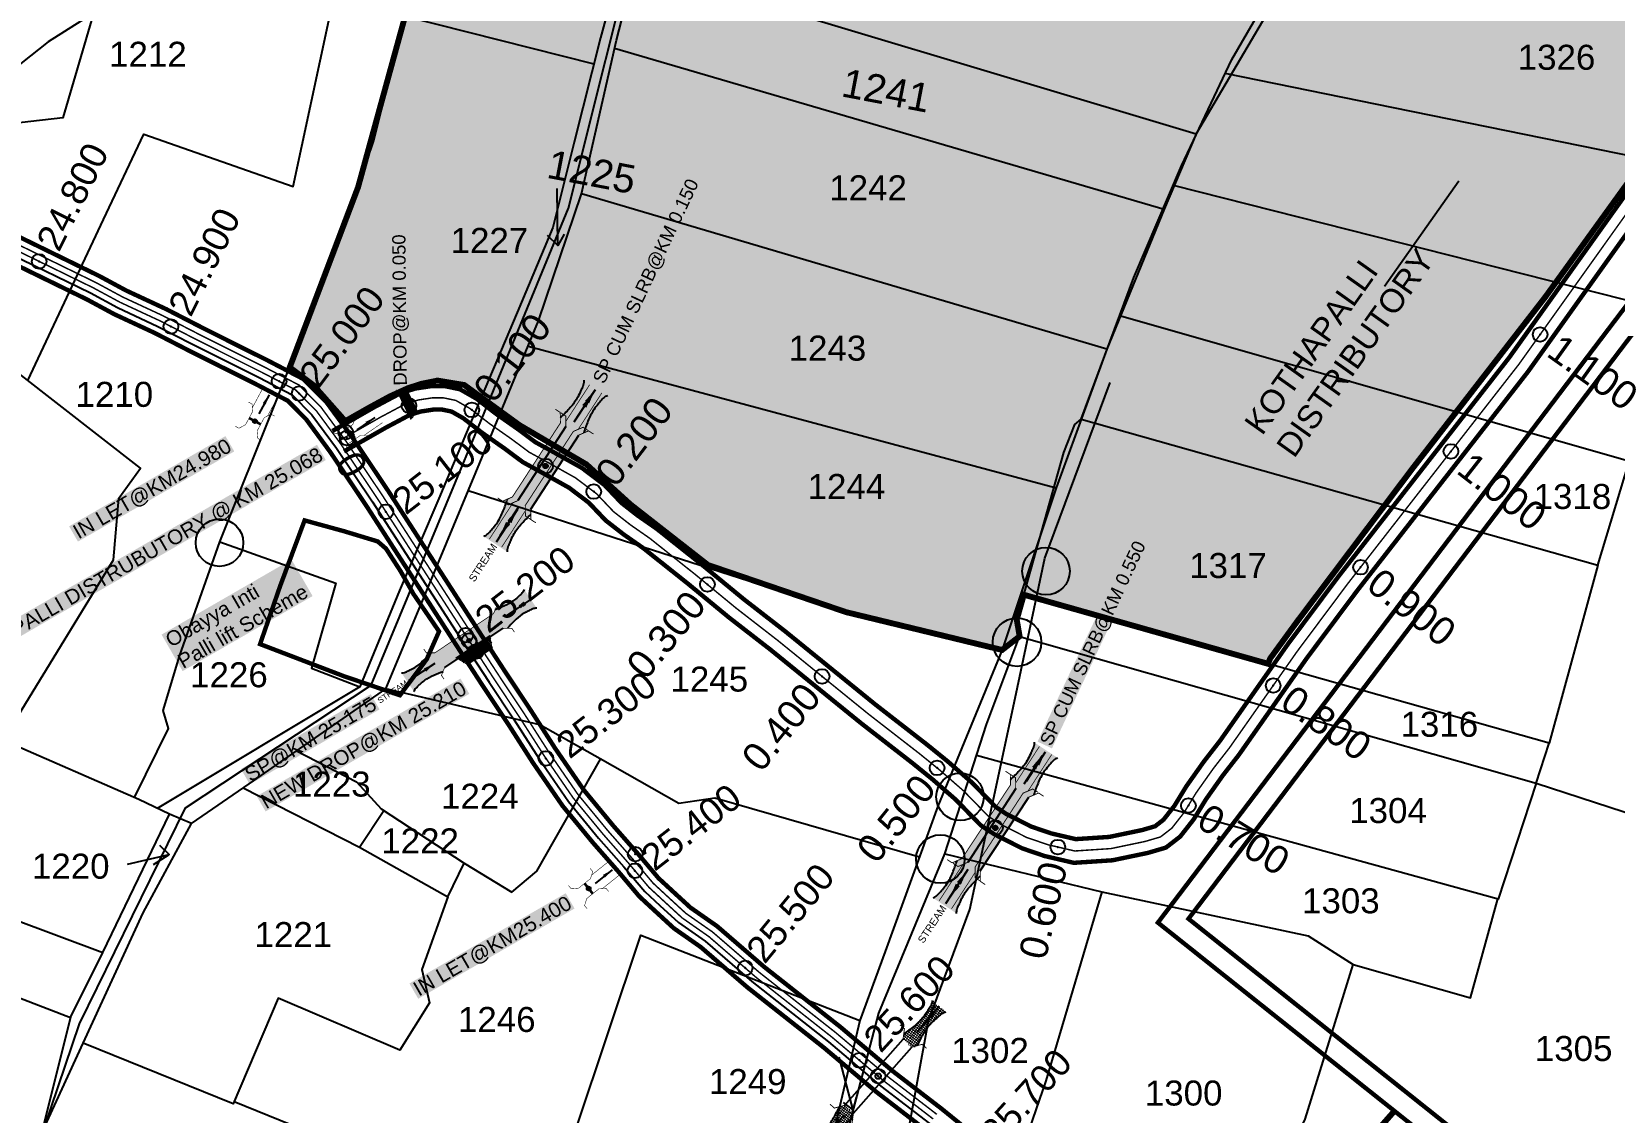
# Model space of a CAD drawing. Header units: millimetres. Extents: x 191342 to 235284, y 1600297 to 1616674.
# Drawn here: x 195710 to 196787, y 1606172 to 1606907 of the extents above; entities that cross this region are included whole.
import ezdxf
from ezdxf.enums import TextEntityAlignment as Align

# ---------------------------------------------------------------- set-up
doc = ezdxf.new("R2010")
doc.units = ezdxf.units.MM
doc.header["$LTSCALE"] = 15
doc.header["$PDMODE"] = 32
doc.header["$PDSIZE"] = 10
doc.linetypes.add('ACAD_ISO02W100', pattern=[15, 12, -3])
doc.linetypes.add('HIDDEN2', pattern=[0.1875, 0.125, -0.0625])
for name, color, linetype in [('BOUNDRY STONES', 240, 'Continuous'), ('CANAL1', 7, 'Continuous'), ('CSMark', 72, 'Continuous'), ('PAPER SIZE', 5, 'Continuous'), ('PLOTS', 7, 'Continuous'), ('PLOTS NO', 7, 'Continuous'), ('ROADS', 1, 'Continuous'), ('STRUCTURE', 5, 'Continuous'), ('text2', 7, 'Continuous'), ('WUA-10', 3, 'Continuous')]:
    doc.layers.add(name, color=color, linetype=linetype)
doc.styles.get("Standard").update_dxf_attribs({"font": 'arial.ttf'})
doc.dimstyles.get("Standard").update_dxf_attribs({"dimtxt": 0.18, "dimasz": 0.18, "dimexe": 0.18, "dimexo": 0.0625, "dimgap": 0.09, "dimtad": 0, "dimtih": 1, "dimtoh": 1, "dimdec": 4, "dimzin": 0, "dimdsep": 46, "dimtxsty": 'Standard', "dimcen": 0.09, "dimadec": 0, "dimazin": 0, "dimtfac": 1, "dimtdec": 4, "dimtofl": 0, "dimtmove": 0, "dimatfit": 3, "dimfxl": 1, "dimtolj": 1, "dimtzin": 0, "dimarcsym": 0})

# ---------------------------------------------------------------- blocks, each defined once
blk = doc.blocks.new('DROP')
h = blk.add_hatch()
h.set_pattern_fill('ANSI31', color=1, scale=10, angle=45)
h.set_pattern_definition([(90, (-324.4106834783561, -25.76868160369899), (-1.25, 0), [])])
h.paths.add_polyline_path([(-9.851358085657807, -4.339867194039471), (-13.79075268379233, 4.092655639052694), (13.79075268379233, 4.092655639052694), (10.24151515825361, -4.339867194039471)])
at = {"layer": 'STRUCTURE', "color": 5, "const_width": 0.4899999999999998}
blk.add_lwpolyline([(-9.851358085657807, -4.339867194039471), (-13.79075268379233, 4.092655639052694), (13.79075268379233, 4.092655639052694), (10.24151515825361, -4.339867194039471), (-9.851358085657807, -4.339867194039471)], dxfattribs=at)
at = {"layer": 'STRUCTURE', "color": 5}
blk.add_circle((0, 0), 1.327527396726509, dxfattribs=at)
blk = doc.blocks.new('SP')
at = {"layer": 'STRUCTURE'}
h = blk.add_hatch(dxfattribs=at)
h.set_pattern_fill('DASH', color=256, scale=8, style=0)
h.set_pattern_definition([(0, (0, 0), (1, 1), [1, -1])])
edge = h.paths.add_edge_path()
edge.add_spline(control_points=[(769825.6998846318, 1706742.149716115), (769825.2538849328, 1706741.843835173), (769823.8040903579, 1706740.84951941), (769820.9116115965, 1706740.271124796), (769817.0237254978, 1706739.724816793), (769811.4058651323, 1706738.909695662), (769803.9999883493, 1706739.727929385), (769798.3893081942, 1706740.999362314), (769795.6105873373, 1706741.629046613)], knot_values=[0, 0, 0, 0, 1.613557225511201, 5.245130249365884, 8.62497580946186, 13.47012412667009, 22.1902159530602, 30.74637742218671, 30.74637742218671, 30.74637742218671, 30.74637742218671], degree=3, periodic=0)
edge.add_line((769795.6105873375, 1706741.629046612), (769792.6105873379, 1706739.629046612))
edge.add_line((769792.6105873379, 1706739.629046612), (769732.6105873376, 1706739.629046612))
edge.add_line((769732.6105873376, 1706739.629046612), (769729.6105873374, 1706741.629046612))
edge.add_spline(control_points=[(769729.6105873374, 1706741.629046612), (769726.8509375289, 1706740.920438928), (769721.2787648587, 1706739.489647107), (769713.899210699, 1706738.460716713), (769708.2604048095, 1706739.11542709), (769704.3585304887, 1706739.550728751), (769701.4507450095, 1706740.04646792), (769699.9732063155, 1706740.999068337), (769699.5186717048, 1706741.292116404)], knot_values=[0, 0, 0, 0, 8.556161469055684, 17.27625329548356, 22.12140161274031, 25.50124717275726, 29.13282019658805, 30.74637742212953, 30.74637742212953, 30.74637742212953, 30.74637742212953], degree=3, periodic=0)
edge.add_line((769699.5186717048, 1706741.292116404), (769699.5186717048, 1706722.106659352))
edge.add_spline(control_points=[(769699.5212900428, 1706722.10837711), (769699.9672897417, 1706722.414258052), (769701.4170843166, 1706723.408573815), (769704.3095630779, 1706723.986968429), (769708.1974491772, 1706724.533276432), (769713.8153095418, 1706725.348397563), (769721.2211863253, 1706724.530163841), (769726.8318664806, 1706723.258730911), (769729.6105873373, 1706722.629046612)], knot_values=[0, 0, 0, 0, 1.613557225511201, 5.245130249365884, 8.62497580946186, 13.47012412667009, 22.1902159530602, 30.74637742218671, 30.74637742218671, 30.74637742218671, 30.74637742218671], degree=3, periodic=0)
edge.add_line((769729.610587337, 1706722.629046612), (769732.6105873372, 1706724.629046612))
edge.add_line((769732.6105873372, 1706724.629046612), (769792.6105873372, 1706724.629046612))
edge.add_line((769792.6105873372, 1706724.629046612), (769795.6105873372, 1706722.629046612))
edge.add_spline(control_points=[(769795.6105873372, 1706722.629046612), (769798.3702371457, 1706723.337654297), (769803.9424098157, 1706724.768446117), (769811.3219639753, 1706725.797376512), (769816.9607698652, 1706725.142666135), (769820.8626441859, 1706724.707364474), (769823.7704296648, 1706724.211625304), (769825.247968359, 1706723.259024888), (769825.7025029698, 1706722.965976821)], knot_values=[0, 0, 0, 0, 8.556161469055684, 17.27625329548356, 22.12140161274031, 25.50124717275726, 29.13282019658805, 30.74637742212953, 30.74637742212953, 30.74637742212953, 30.74637742212953], degree=3, periodic=0)
edge.add_line((769825.7025029698, 1706722.965976821), (769825.6998846318, 1706742.149716115))
h.paths.add_polyline_path([(769764.1611842603, 1706732.129046612, -1), (769761.0599904143, 1706732.129046612, -1)], flags=0)
h.paths.add_polyline_path([(769761.0599904143, 1706732.129046612, 1), (769764.1611842603, 1706732.129046612, 1)], flags=16)
at = {"layer": 'STRUCTURE', "const_width": 0.6280741461245082}
for points in [[(769726.6105873373, 1706747.629046612), (769726.6105873373, 1706743.629046612), (769732.6105873373, 1706739.629046612), (769792.6105873373, 1706739.629046612), (769798.6105873373, 1706743.629046612), (769798.6105873373, 1706747.629046612)], [(769726.6105873373, 1706716.629046612), (769726.6105873373, 1706720.629046612), (769732.6105873373, 1706724.629046612), (769792.6105873373, 1706724.629046612), (769798.6105873373, 1706720.629046612), (769798.6105873373, 1706716.629046612)]]:
    blk.add_lwpolyline(points, dxfattribs=at)
at = {"layer": 'STRUCTURE', "color": 3}
blk.add_lwpolyline([(769732.6105873373, 1706724.629046612), (769792.6105873373, 1706724.629046612)], dxfattribs=at)
blk.add_lwpolyline([(769732.6105873373, 1706724.629046612), (769792.6105873373, 1706724.629046612)], dxfattribs=at)
at = {"layer": 'STRUCTURE', "color": 0}
blk.add_circle((769762.6105873373, 1706732.129046612), 1.550596922985278, dxfattribs=at)
at = {"layer": 'STRUCTURE'}
for points in [[(769699.5186717048, 1706741.292116404), (769700.9097938648, 1706740.474592058), (769704.4282628357, 1706739.575315278), (769707.783299273, 1706739.166553105), (769712.611174137, 1706738.757790932), (769721.284772164, 1706739.657067712), (769729.6105873374, 1706741.629046612)], [(769825.6998846318, 1706742.149716115), (769824.3326225362, 1706741.292883995), (769820.8412069769, 1706740.29371433), (769817.4991804758, 1706739.789517071), (769812.6849136075, 1706739.243351586), (769803.9892128682, 1706739.89511083), (769795.6105873373, 1706741.629046613)], [(769699.5212900428, 1706722.10837711), (769700.8885521383, 1706722.96520923), (769704.3799676977, 1706723.964378895), (769707.7219941987, 1706724.468576154), (769712.536261067, 1706725.014741639), (769721.2319618064, 1706724.362982395), (769729.6105873373, 1706722.629046612)], [(769825.7025029698, 1706722.965976821), (769824.3113808098, 1706723.783501166), (769820.7929118389, 1706724.682777947), (769817.4378754016, 1706725.09154012), (769812.6100005376, 1706725.500302293), (769803.9364025106, 1706724.601025512), (769795.6105873372, 1706722.629046612)]]:
    blk.add_spline(points, degree=3, dxfattribs=at)
at = {"layer": 'STRUCTURE', "color": 0}
blk.add_text('STREAM', height=5, dxfattribs=at).set_placement((769684.2926106098, 1706732.094091512), align=Align.MIDDLE_CENTER)
for points in [[(769727.4360020272, 1706732.129046612), (769700.7611537643, 1706732.129046612)], [(769824.3666876926, 1706732.129046612), (769800.5131945858, 1706732.129046612)]]:
    blk.add_leader(points, dimstyle='Standard', override={"dimasz": 10, "dimgap": 0.09, "dimtad": 0}, dxfattribs=at)
blk = doc.blocks.new('UT')
at = {"layer": 'STRUCTURE'}
h = blk.add_hatch(dxfattribs=at)
h.set_pattern_fill('DASH', color=150, scale=7.999999999999998, angle=-39.62775206685995, style=0)
h.set_pattern_definition([(320.37224793314, (-4370.464045089087, -6260.881149863359), (1.408001531132492, 0.1324072820072919), [0.9999999999999998, -0.9999999999999998])])
h.paths.add_polyline_path([(765162.9675066409, 1700681.885966053), (765165.5706946704, 1700680.616418319), (765167.2115574566, 1700680.268093512), (765169.1204505624, 1700680.006090325), (765172.4158343371, 1700679.627599867), (765176.4119631688, 1700679.345266073), (765179.5041916154, 1700679.470832215), (765183.0623928958, 1700679.941976878), (765187.653863331, 1700680.880728189), (765188.8854408305, 1700681.172290679), (765193.0594222734, 1700682.222896261), (765196.0594222734, 1700680.222896261), (765196.0594222732, 1700672.222896261), (765193.059422273, 1700670.222896261), (765190.5057321201, 1700670.796857346), (765188.1290725247, 1700671.306258218), (765185.4941448105, 1700671.815650651), (765183.6163483107, 1700672.12764564), (765180.9986007552, 1700672.46166047), (765180.3290960666, 1700672.523134715), (765178.4873260654, 1700672.631123998), (765176.6762091704, 1700672.636509361), (765174.5831391418, 1700672.500406373), (765172.534028191, 1700672.254105192), (765170.4159507004, 1700671.954846333), (765168.4528082367, 1700671.66088667), (765166.101004961, 1700671.20675446), (765164.9649718658, 1700670.843101195), (765162.9701249787, 1700669.702226759)])
h.paths.add_polyline_path([(765259.0594222734, 1700682.22289626), (765256.0594222734, 1700680.22289626), (765256.0594222732, 1700672.22289626), (765259.0594222732, 1700670.22289626), (765261.9351070337, 1700670.954361328), (765264.4002490969, 1700671.550062475), (765266.3788792096, 1700671.989210923), (765269.093032495, 1700672.510050664), (765272.6518334274, 1700672.97822495), (765276.0687944656, 1700673.093904169), (765278.5781092133, 1700672.933545554), (765281.1683763347, 1700672.653460775), (765283.8680040132, 1700672.3279393), (765286.4420291914, 1700671.859000532), (765287.9990189318, 1700671.256817373), (765289.1513379057, 1700670.559826468), (765289.1487195679, 1700682.743565763), (765287.5893077053, 1700681.791647122), (765285.7373813264, 1700681.170064355), (765283.0007571635, 1700680.681356852), (765281.1888035367, 1700680.417637402), (765276.6898998322, 1700679.872435108), (765272.6690061819, 1700679.859315587), (765268.7030904231, 1700680.287947755), (765264.817948322, 1700680.971872088), (765261.162969874, 1700681.748857019)])
at = {"layer": 'STRUCTURE', "color": 150, "const_width": 0.6280741461245082}
for points in [[(765190.0594222734, 1700688.222896261), (765190.0594222734, 1700684.222896261), (765196.0594222734, 1700680.222896261), (765256.0594222734, 1700680.22289626), (765262.0594222734, 1700684.22289626), (765262.0594222734, 1700688.22289626)], [(765190.0594222732, 1700664.222896261), (765190.0594222732, 1700668.222896261), (765196.0594222732, 1700672.222896261), (765256.0594222732, 1700672.22289626), (765262.0594222732, 1700668.22289626), (765262.0594222732, 1700664.22289626)]]:
    blk.add_lwpolyline(points, dxfattribs=at)
at = {"layer": 'STRUCTURE', "color": 150}
for points in [[(765196.0594222734, 1700680.222896261), (765256.0594222734, 1700680.22289626)], [(765196.0594222732, 1700672.222896261), (765256.0594222732, 1700672.22289626)], [(765196.0594222732, 1700672.222896261), (765256.0594222732, 1700672.22289626)]]:
    blk.add_lwpolyline(points, dxfattribs=at)
at = {"layer": 'STRUCTURE', "color": 0}
blk.add_circle((765226.0594222733, 1700676.222896261), 1.88981828804203, dxfattribs=at)
at = {"layer": 'STRUCTURE', "color": 150}
for points in [[(765162.9675066409, 1700681.885966053), (765164.358628801, 1700681.068441708), (765167.8770977717, 1700680.169164927), (765171.232134209, 1700679.760402754), (765176.060009073, 1700679.351640581), (765184.7336071001, 1700680.250917361), (765193.0594222735, 1700682.222896261)], [(765289.1487195679, 1700682.743565763), (765287.7814574724, 1700681.886733643), (765284.290041913, 1700680.887563977), (765280.948015412, 1700680.383366718), (765276.1337485436, 1700679.837201234), (765267.4380478043, 1700680.488960477), (765259.0594222734, 1700682.22289626)], [(765162.9701249787, 1700669.702226759), (765164.3373870743, 1700670.559058879), (765167.8288026336, 1700671.558228544), (765171.1708291346, 1700672.062425803), (765175.985096003, 1700672.608591288), (765184.6807967423, 1700671.956832044), (765193.0594222732, 1700670.222896261)], [(765289.1513379057, 1700670.559826468), (765287.7602157457, 1700671.377350814), (765284.2417467749, 1700672.276627594), (765280.8867103376, 1700672.685389768), (765276.0588354736, 1700673.09415194), (765267.3852374465, 1700672.19487516), (765259.0594222731, 1700670.22289626)]]:
    blk.add_spline(points, degree=3, dxfattribs=at)
at = {"layer": 'STRUCTURE', "color": 0}
blk.add_text('STREAM', height=5, dxfattribs=at).set_placement((765148.2464563532, 1700675.806984554), align=Align.MIDDLE_CENTER)
for points in [[(765190.8848369633, 1700675.966282922), (765164.2099887003, 1700675.833849112)], [(765289.2568244911, 1700676.692727373), (765265.4033313843, 1700676.382461722)]]:
    blk.add_leader(points, dimstyle='Standard', override={"dimasz": 10, "dimgap": 0.09, "dimtad": 0}, dxfattribs=at)
blk = doc.blocks.new('OT')
at = {"layer": 'STRUCTURE', "color": 190}
for points, const_width in [([(769751.3722314156, 1706595.817433925), (769729.4096428133, 1706595.817433925)], 0.5), ([(769775.1632526309, 1706601.817433925), (769775.1632526309, 1706597.817433925), (769769.1632526309, 1706593.817433925), (769761.7677420232, 1706593.817433925), (769754.3722314156, 1706593.817433925), (769748.3722314156, 1706597.817433925), (769748.3722314156, 1706601.817433925)], 0.5), ([(769761.7677420232, 1706593.817433925), (769761.7677420232, 1706581.01748457)], 2.5), ([(769751.3722314156, 1706579.01748457), (769729.4096428133, 1706579.01748457)], 0.5), ([(769748.3722314156, 1706573.01748457), (769748.3722314156, 1706577.01748457), (769754.3722314156, 1706581.01748457), (769761.7677420232, 1706581.01748457), (769761.7677420232, 1706581.01748457), (769761.7677420232, 1706581.01748457), (769769.1632526309, 1706581.01748457), (769775.1632526309, 1706577.01748457), (769775.1632526309, 1706573.01748457)], 0.5)]:
    blk.add_lwpolyline(points, dxfattribs=dict(at, const_width=const_width))
at = {"layer": 'STRUCTURE', "color": 0}
blk.add_circle((769761.7677420232, 1706587.417459247), 1.872905908036046, dxfattribs=at)
blk.add_leader([(769732.5849464284, 1706587.417459247), (769753.838058634, 1706587.417459247)], dimstyle='Standard', override={"dimasz": 10, "dimgap": 0.09, "dimtad": 0}, dxfattribs=at)
blk = doc.blocks.new('SLB')
at = {"layer": 'STRUCTURE'}
h = blk.add_hatch(dxfattribs=at)
h.set_pattern_fill('DOTS', color=6, scale=20, angle=320.3722479339738, style=0)
h.set_pattern_definition([(320.3722479339738, (-159.4326987297973, -72.95644191955216), (1.278624159801223, 0.5641323053793466), [0, -1.25])])
h.paths.add_polyline_path([(769699.5186717048, 1706871.072614055), (769699.5186717047, 1706861.072614055), (769729.1055765299, 1706861.072614055), (769732.1055765299, 1706863.072614055), (769792.1055765299, 1706863.072614054), (769795.1055765299, 1706861.072614054), (769824.692481355, 1706861.072614054), (769824.6924813552, 1706871.072614054), (769795.10557653, 1706871.072614054), (769792.10557653, 1706869.072614054), (769732.10557653, 1706869.072614055), (769729.10557653, 1706871.072614055)])
at = {"layer": 'STRUCTURE', "color": 6, "linetype": 'ACAD_ISO02W100', "ltscale": 0.5, "const_width": 0.5}
for points in [[(769699.5186717048, 1706871.072614055), (769729.10557653, 1706871.072614055)], [(769795.10557653, 1706871.072614054), (769824.6924813552, 1706871.072614054)], [(769699.5186717047, 1706861.072614055), (769729.1055765299, 1706861.072614055)], [(769795.1055765299, 1706861.072614054), (769824.692481355, 1706861.072614054)]]:
    blk.add_lwpolyline(points, dxfattribs=at)
at = {"layer": 'STRUCTURE', "color": 6, "const_width": 0.6280741461245082}
for points in [[(769726.10557653, 1706877.072614055), (769726.10557653, 1706873.072614055), (769732.10557653, 1706869.072614055), (769792.10557653, 1706869.072614054), (769798.10557653, 1706873.072614054), (769798.10557653, 1706877.072614054)], [(769726.1055765299, 1706855.072614055), (769726.1055765299, 1706859.072614055), (769732.1055765299, 1706863.072614055), (769792.1055765299, 1706863.072614054), (769798.1055765299, 1706859.072614054), (769798.1055765299, 1706855.072614054)]]:
    blk.add_lwpolyline(points, dxfattribs=at)
at = {"layer": 'STRUCTURE', "color": 6}
blk.add_lwpolyline([(769732.1055765299, 1706863.072614055), (769792.1055765299, 1706863.072614054)], dxfattribs=at)
blk.add_lwpolyline([(769732.1055765299, 1706863.072614055), (769792.1055765299, 1706863.072614054)], dxfattribs=at)
at = {"layer": 'STRUCTURE', "color": 0}
blk.add_circle((769762.10557653, 1706866.072614054), 1.244237561477348, dxfattribs=at)
for points in [[(769703.7546974146, 1706866.04706475), (769726.6638708343, 1706866.04706475)], [(769818.6333223742, 1706865.844362141), (769795.7241489545, 1706865.844362142)]]:
    blk.add_leader(points, dimstyle='Standard', override={"dimasz": 10, "dimgap": 0.09, "dimtad": 0}, dxfattribs=at)

msp = doc.modelspace()

# ---------------------------------------------------------------- hatches: boundary and pattern name
at = {"layer": 'PLOTS NO', "true_color": 0x105689}
h = msp.add_hatch(color=146, dxfattribs=at)
h.dxf.hatch_style = 1
h.paths.add_polyline_path([(195425.8683988147, 1607605.492709314), (195528.7656538672, 1607582.213071117), (195780.7776609361, 1607523.290107229), (195795.5710201841, 1607573.210405544), (195889.9649338763, 1607547.418019269), (195987.8113683296, 1607517.209053689), (196044.3701970629, 1607456.775847547), (196107.5350454696, 1607448.398014191), (196156.9938609622, 1607439.500520661), (196177.5713207866, 1607424.916049677), (196155.7168146083, 1607329.098863934), (196168.9203002326, 1607318.674232019), (196166.1063171441, 1607292.343555239), (196147.5277330703, 1607220.101987454), (196146.9289954671, 1607150.021598656), (196150.1963266907, 1607149.025191087), (196164.6965534233, 1607144.603192006), (196265.339490915, 1607114.4343186), (196275.5143184079, 1607145.402215371), (196296.3650062434, 1607207.992159218), (196295.7934627769, 1607260.329206997), (196305.1550670464, 1607306.231487176), (196272.4731106533, 1607312.474591359), (196283.922247165, 1607361.935777797), (196310.3968447847, 1607406.560077481), (196362.4706927726, 1607453.572508086), (196400.5799108931, 1607433.448920986), (196485.6203537096, 1607454.843162286), (196551.7417079422, 1607448.902108904), (196606.7503927804, 1607430.479290912), (196720.9305541657, 1607425.130722436), (196803.4521174036, 1607450.138397846), (196872.1386221167, 1607482.824054238), (196998.2030466759, 1607496.198295698), (197145.0760138471, 1607513.689413895), (197345.2190337756, 1607477.946715365), (197466.2180308267, 1607490.874930328), (197586.8588110358, 1607586.3485975), (197708.8618748834, 1607598.672426997), (197786.4636521033, 1607612.945242306), (197735.5225680728, 1607546.814412909), (197647.0378276405, 1607416.092784492), (198001.7830658786, 1607257.322378453), (198022.7054411995, 1607134.751635259), (198028.3016084066, 1607164.371453787), (198124.6390939484, 1607148.406214104), (198160.8278955097, 1607144.890638509), (198178.257980699, 1607100.476218715), (198228.3303373774, 1607055.679997396), (198237.3910158989, 1607041.38334836), (198217.8389696346, 1607018.985254003), (198193.041239499, 1607011.360352781), (198178.257980699, 1606978.001483295), (198157.2753040823, 1606959.892383649), (198118.60430955, 1606912.035403305), (198062.7640146393, 1606912.09632279), (197644.8092507233, 1606872.937333555), (197626.4980848955, 1606880.803587806), (197525.72204855, 1606663.054814139), (197254.2735798938, 1606767.199041014), (197236.3298069721, 1606710.677182127), (197213.0322415842, 1606659.789621505), (197006.3638548586, 1606825.483631938), (196912.690004877, 1606884.239149367), (196876.8643764649, 1606916.221629337), (196740.1562904948, 1606726.994757434), (196649.835136852, 1606610.427786431), (196571.0187778927, 1606505.887978615), (196552.9453989477, 1606481.116945041), (196551.4896904729, 1606477.515574514), (196385.3249238234, 1606524.482568372), (196380.5254215904, 1606507.487288525), (196382.5017115045, 1606496.184757704), (196370.5712203517, 1606486.916204849), (196264.468042557, 1606512.627810699), (196170.4425146944, 1606544.712498532), (196117.7469628674, 1606585.871875871), (196087.7650079209, 1606613.109716371), (196042.3378141598, 1606639.742258485), (196004.7014982166, 1606667.097767818), (195986.4634631488, 1606670.138996882), (195975.4403332477, 1606667.888486722), (195966.3599336675, 1606664.966621914), (195953.9996571189, 1606659.347894406), (195939.6437860384, 1606651.530367121), (195923.7078166414, 1606642.498232737), (195901.9250537306, 1606667.103636588), (195885.9023705442, 1606679.093859131), (195932.4040513355, 1606801.625919153), (195964.4379878824, 1606917.991363345), (195912.4665676153, 1606915.001616429), (195912.2439941074, 1606953.607973852), (195842.5569148038, 1606972.858168637), (195776.6404283891, 1607002.747399986), (195752.83820106, 1607013.540303521), (195663.0736648834, 1607045.598028654), (195692.2123066835, 1607167.889284539), (195566.563249573, 1607194.295142284), (195551.5232421639, 1607197.468617403), (195547.7880636544, 1607187.365892636), (195462.5751060375, 1607209.467207356), (195340.1014417484, 1607242.241277824), (195384.4785001365, 1607370.883793037), (195393.8965713363, 1607425.000990022), (195406.0385628302, 1607489.236302661)])

# ---------------------------------------------------------------- linework, layer by layer
at = {"color": 5, "const_width": 3}
for points, elevation in [([(196914.158, 1606877.703), (197448.53, 1606451.966), (196998.091, 1605886.326), (196476.561, 1606301.483), (196914.158, 1606877.703)], 240.853), ([(195896.035, 1606575.024), (195922.881, 1606567.662), (195945.768, 1606560.725), (195951.412, 1606555.843), (195961.349, 1606540.452), (195970.121, 1606524.95), (195987.515, 1606499.532), (195979.102, 1606480.556), (195960.903, 1606456.107), (195922.695, 1606469.1), (195865.74, 1606490.893), (195879.333, 1606530.221), (195896.035, 1606575.024)], 244.332), ([(195896.035, 1606575.024), (195922.881, 1606567.662), (195945.768, 1606560.725), (195951.412, 1606555.843), (195961.349, 1606540.452), (195970.121, 1606524.95), (195987.515, 1606499.532), (195979.102, 1606480.556), (195960.903, 1606456.107), (195922.695, 1606469.1), (195865.74, 1606490.893), (195879.333, 1606530.221), (195896.035, 1606575.024)], 244.332)]:
    msp.add_lwpolyline(points, dxfattribs=dict(at, elevation=elevation))
at = {"color": 5, "const_width": 3, "elevation": 240.853}
msp.add_lwpolyline([(196916.8186716641, 1606856.40469009), (197427.4539553319, 1606449.578857593), (196995.6994936717, 1605907.402017458), (196497.3740115048, 1606304.087370554)], close=True, dxfattribs=at)
at = {"color": 1, "const_width": 4, "elevation": 242.186}
msp.add_lwpolyline([(196503.937, 1606020.931), (196637.471836571, 1606173.392074879)], dxfattribs=at)
at = {"layer": 'BOUNDRY STONES', "color": 1}
for centre, radius in [((195838.1174236767, 1606559.838390107), 16.14567675060108), ((196400.4296441795, 1606540.50483988), 16.14567675060108), ((196380.7128245017, 1606492.218519918), 16.48344696998475), ((196341.9525480501, 1606387.009511879), 16.14567675060108), ((196328.5850003193, 1606344.725947738), 16.48344696998475)]:
    msp.add_circle(centre, radius, dxfattribs=at)
at = {"layer": 'CANAL1', "color": 200, "const_width": 3}
for points in [[(195914.9368432534, 1606635.802193551), (195943.8229028904, 1606652.248161431), (195961.5008762132, 1606661.649847752), (195971.531225294, 1606664.735314035), (195982.3531232949, 1606666.379955531), (195991.1695264458, 1606666.409780981), (196001.719208163, 1606664.218912852), (196012.9103247889, 1606657.857119074), (196026.3652411794, 1606647.443543516), (196041.4529023933, 1606636.879092811), (196053.1380411633, 1606628.168864775), (196066.4878862489, 1606620.862791867), (196084.7159016652, 1606610.688896168), (196100.1010979965, 1606599.048899859), (196111.6477283485, 1606586.886154878), (196122.555311683, 1606578.385794913), (196135.6310924009, 1606569.284674617), (196166.6691621184, 1606544.610286315), (196194.8559437501, 1606521.415912612), (196222.819734162, 1606499.730136034), (196284.7375430409, 1606449.504479899), (196319.3338427072, 1606422.660799208), (196333.5870843242, 1606411.111753933), (196349.9602541436, 1606396.812948136), (196361.6159265447, 1606384.879929668), (196366.2615358067, 1606380.113701303), (196373.2683778829, 1606375.464939388), (196390.4247164353, 1606366.782835447), (196403.9836726046, 1606362.157588423), (196420.6962224879, 1606358.263179893), (196443.5385466565, 1606359.778445306), (196465.8165244669, 1606364.429118809), (196474.6365649836, 1606367.01657537), (196480.3645214122, 1606371.446878766), (196487.7613390216, 1606380.868060414), (196495.9127789369, 1606394.19277637), (196507.8793968515, 1606411.093860769), (196518.843335576, 1606425.170227192), (196564.8551263686, 1606490.665450956), (196599.2622316756, 1606536.719211386), (196715.5988894307, 1606685.821127381), (196830.8955624088, 1606847.191675505)], [(195922.8531567465, 1606621.897806449), (195951.5390971097, 1606638.229838569), (195967.6651237868, 1606646.806152248), (195975.104774706, 1606649.094685965), (195983.5888767051, 1606650.384044469), (195989.5524735542, 1606650.404219018), (195996.000791837, 1606649.065087148), (196004.0156752111, 1606644.508880927), (196016.8747588205, 1606634.556456484), (196032.0810976067, 1606623.908907189), (196044.4739588368, 1606614.671135225), (196058.7481137511, 1606606.859208133), (196075.9480983348, 1606597.259103832), (196089.4009020035, 1606587.081100141), (196100.8682716515, 1606575.001845122), (196113.0606883171, 1606565.500205087), (196126.072907599, 1606556.443325383), (196156.6068378816, 1606532.169713685), (196184.8680562499, 1606508.914087388), (196212.876265838, 1606487.193863965), (196274.7924569591, 1606436.969520101), (196309.3921572929, 1606410.123200792), (196323.2849156758, 1606398.866246067), (196338.9577458563, 1606385.179051864), (196350.1640734553, 1606373.706070332), (196355.9944641933, 1606367.724298697), (196365.2056221171, 1606361.613060612), (196384.1992835647, 1606352.001164553), (196399.5743273953, 1606346.756411577), (196419.3817775121, 1606342.140820107), (196445.7134533435, 1606343.887554694), (196469.7094755331, 1606348.896881192), (196482.0374350164, 1606352.51342463), (196491.7234785878, 1606360.005121234), (196500.9226609784, 1606371.721939586), (196509.2812210631, 1606385.38522363), (196520.7266031486, 1606401.55013923), (196531.708664424, 1606415.649772808), (196577.8128736313, 1606481.276549043), (196611.9797683245, 1606527.008788614), (196728.4211105694, 1606676.244872619), (196843.7484375912, 1606837.658324495)], [(195701.8968809559, 1606767.812217988), (195756.2624012172, 1606741.268580797), (195774.5800649773, 1606731.387757712), (195801.9533807862, 1606718.669850538), (195825.2489010916, 1606706.670255048), (195846.3846359638, 1606696.058492004), (195870.9695128155, 1606683.781089588), (195895.3296363712, 1606671.101056515), (195910.9095236585, 1606655.381098034), (195928.3300315462, 1606631.720807921), (195953.172260527, 1606594.696438462), (196016.7226240882, 1606496.320243543), (196032.4591139237, 1606472.138201455), (196049.5707891693, 1606446.403619308), (196066.3765875661, 1606420.173244109), (196085.9549168575, 1606391.710622664), (196105.9582909835, 1606367.454663348), (196123.1339778587, 1606347.928671848), (196136.8198316007, 1606331.718186141), (196146.5936089129, 1606322.683698765), (196158.5206292628, 1606311.728838002), (196176.6458653354, 1606299.0626392), (196208.5906754337, 1606271.467490952), (196260.6072962412, 1606230.481095606), (196296.1775523554, 1606200.473780218), (196329.2676654472, 1606174.999122861), (196368.1285157717, 1606143.534207602)], [(195693.8631190441, 1606751.703782012), (195748.0375987829, 1606725.253419203), (195766.5079350227, 1606715.290242289), (195794.0366192138, 1606702.500149462), (195817.0890989084, 1606690.625744952), (195838.3253640363, 1606679.963507996), (195862.7924871846, 1606667.744910413), (195884.5243636289, 1606656.432943485), (195897.1964763415, 1606643.646901966), (195913.6019684538, 1606621.365192079), (195938.137739473, 1606584.797561538), (196001.6193759118, 1606486.527756457), (196017.4208860763, 1606462.245798545), (196034.4972108307, 1606436.564380692), (196051.3794124339, 1606410.214755891), (196071.5690831425, 1606380.863377336), (196092.2537090166, 1606355.781336652), (196109.4980221414, 1606336.177328152), (196123.7841683993, 1606319.255813858), (196134.396391087, 1606309.446301235), (196147.2273707371, 1606297.661161998), (196165.5781346646, 1606284.8373608), (196197.1313245663, 1606257.580509048), (196249.2307037587, 1606216.528904394), (196284.8784476446, 1606186.456219783), (196318.1123345528, 1606160.870877139)]]:
    msp.add_lwpolyline(points, dxfattribs=at)
at = {"layer": 'CANAL1', "color": 1, "linetype": 'HIDDEN2', "ltscale": 4, "const_width": 1}
for points in [[(195918.895, 1606628.85), (195947.681, 1606645.239), (195964.583, 1606654.228), (195973.318, 1606656.915), (195982.971, 1606658.382), (195990.361, 1606658.407), (195998.86, 1606656.642), (196008.463, 1606651.183), (196021.62, 1606641), (196036.767, 1606630.394), (196048.806, 1606621.42), (196062.618, 1606613.861), (196080.332, 1606603.974), (196094.751, 1606593.065), (196106.258, 1606580.944), (196117.808, 1606571.943), (196130.852, 1606562.864), (196161.638, 1606538.39), (196189.862, 1606515.165), (196217.848, 1606493.462), (196279.765, 1606443.237), (196314.363, 1606416.392), (196328.436, 1606404.989), (196344.459, 1606390.996), (196355.89, 1606379.293), (196361.128, 1606373.919), (196369.237, 1606368.539), (196387.312, 1606359.392), (196401.779, 1606354.457), (196420.039, 1606350.202), (196444.626, 1606351.833), (196467.763, 1606356.663), (196478.337, 1606359.765), (196486.044, 1606365.726), (196494.342, 1606376.295), (196502.597, 1606389.789), (196514.303, 1606406.322), (196525.276, 1606420.41), (196571.334, 1606485.971), (196605.621, 1606531.864), (196722.01, 1606681.033), (196837.322, 1606842.425)], [(195697.88, 1606759.758), (195752.15, 1606733.261), (195770.544, 1606723.339), (195797.995, 1606710.585), (195821.169, 1606698.648), (195842.355, 1606688.011), (195866.881, 1606675.763), (195889.927, 1606663.767), (195892.3109376633, 1606661.361629512), (195904.053, 1606649.514), (195920.966, 1606626.543), (195945.655, 1606589.747), (196009.171, 1606491.424), (196024.94, 1606467.192), (196042.034, 1606441.484), (196058.878, 1606415.194), (196078.762, 1606386.287), (196099.106, 1606361.618), (196116.316, 1606342.053), (196120.7882899697, 1606336.755705875), (196130.302, 1606325.487), (196140.495, 1606316.065), (196152.874, 1606304.695), (196171.112, 1606291.95), (196202.861, 1606264.524), (196254.919, 1606223.505), (196273.4895468999, 1606207.838757509), (196290.528, 1606193.465), (196323.69, 1606167.935)]]:
    msp.add_lwpolyline(points, dxfattribs=at)
at = {"layer": 'CANAL1', "color": 5, "const_width": 1}
msp.add_lwpolyline([(195699.6652804248, 1606763.337652439), (195753.9777338743, 1606736.819924799), (195772.3378066566, 1606726.91622565), (195799.7542803494, 1606714.178266906), (195822.982289374, 1606702.213446688), (195844.1459493172, 1606691.587663113), (195868.6981168069, 1606679.326595372), (195892.3281717205, 1606667.026580673), (195907.1003438482, 1606652.121599126), (195924.2389029094, 1606628.844247965), (195948.9960046787, 1606591.946750427), (196012.5272773725, 1606493.600108242), (196028.2818284105, 1606469.390311758), (196045.3836840752, 1606443.670497471), (196062.210705585, 1606417.406997382), (196081.9588519367, 1606388.697498962), (196102.1514626594, 1606364.212072599), (196119.3462123816, 1606344.66440971), (196133.1988140447, 1606328.256416063), (196143.2054928502, 1606319.006643895), (196155.3836130057, 1606307.821150223), (196173.5714957046, 1606295.111172978), (196205.407522415, 1606267.609995978), (196257.4471316628, 1606226.605486936), (196293.038912158, 1606196.58001343), (196326.168962421, 1606171.074610161)], dxfattribs=at)
at = {"layer": 'CANAL1', "color": 5}
msp.add_lwpolyline([(195696.0947195752, 1606756.178347561), (195750.3222661257, 1606729.702075201), (195768.7501933434, 1606719.761774351), (195796.2357196506, 1606706.991733094), (195819.3557106259, 1606695.082553312), (195840.5640506828, 1606684.434336887), (195865.0638831932, 1606672.199404628), (195887.5258282795, 1606660.507419327), (195901.0056561518, 1606646.906400874), (195917.6930970906, 1606624.241752035), (195942.3139953213, 1606587.547249573), (196005.8147226275, 1606489.247891759), (196021.5981715895, 1606464.993688242), (196038.6843159247, 1606439.29750253), (196055.545294415, 1606412.981002618), (196075.5651480633, 1606383.876501038), (196096.0605373407, 1606359.023927401), (196113.2857876184, 1606339.44159029), (196127.4051859553, 1606322.717583937), (196137.7845071498, 1606313.123356105), (196150.3643869943, 1606301.568849777), (196168.6525042954, 1606288.788827022), (196200.314477585, 1606261.438004022), (196252.3908683372, 1606220.404513064), (196288.017087842, 1606190.34998657), (196321.211037579, 1606164.795389839)], dxfattribs=at)
at = {"layer": 'PLOTS'}
for points in [[(196259.7827826033, 1606137.569728195), (196269.658805555, 1606175.239052759), (196286.6171674452, 1606239.921976364), (196331.6912339245, 1606348.224465061), (196359.9458456811, 1606436.209199353), (196382.5017115045, 1606496.184757704), (196380.5254215904, 1606507.487288525), (196412.6676820585, 1606621.304656456), (196419.9457174908, 1606640.332303817), (196424.2734032803, 1606643.858749705), (196460.1932297382, 1606740.291087307), (196492.5638483306, 1606816.258586416), (196526.8577587945, 1606888.544424813), (196588.2465012699, 1606994.467728877), (196643.7752118278, 1607090.279831479), (196659.4993195148, 1607105.180670629), (196699.5415340514, 1607156.095729242), (196732.0955473495, 1607223.967143861)], [(196150.1963266907, 1607149.025191087), (196150.2925765867, 1607127.728002847), (196134.0875994686, 1607049.795764757), (196117.4526020664, 1606977.568003864), (196097.3513589212, 1606903.156984894), (196079.4429162227, 1606832.243755253), (196064.8130291836, 1606774.312836485), (196040.543925271, 1606716.518312541), (196016.1790194433, 1606658.597567992), (195987.2766466666, 1606589.890265683), (195960.5904225026, 1606527.343015658), (195933.6986874252, 1606461.878480998), (195795.7571241361, 1606379.166341441)], [(195819.0355973232, 1606368.843291157), (195858.4178844447, 1606395.939478757), (195951.3490296539, 1606460.393888289), (195987.4745207168, 1606547.508888903), (196012.4390374518, 1606607.70970076), (196055.1941174307, 1606710.811657552), (196084.4057652137, 1606797.140171536), (196108.1319487901, 1606901.637792838), (196141.0831911091, 1607028.95267658), (196164.6965534233, 1607144.603192006)], [(195776.6404283891, 1607002.747399986), (195731.6554995433, 1606848.76545397), (195657.9647146736, 1606840.463972299), (195606.4530051077, 1606703.559163436), (195578.3182867701, 1606711.852534872), (195562.0080981251, 1606683.630858905)], [(195707.7844882766, 1606670.142462917), (195759.312557641, 1606779.693648211), (195786.6299072819, 1606837.771664118), (195888.3410235926, 1606802.089222923), (195912.4665676153, 1606915.001616429), (195912.2439941074, 1606953.607973852), (195842.5569148038, 1606972.858168637)], [(196572.8898433129, 1606961.893898171), (196547.5262023912, 1606914.037048965), (196502.7076399681, 1606837.909961286), (196480.8488965996, 1606786.738770675), (196441.8652010541, 1606691.562410215), (196407.3940646613, 1606597.192185475), (196370.5712203517, 1606486.916204849), (196326.786566696, 1606380.604905698), (196291.1250948271, 1606281.756461974), (196273.7740722889, 1606234.854124371), (196257.4791107306, 1606165.342553477)], [(196121.2877630394, 1606952.468378995), (196502.7076399681, 1606837.909961286)], [(195780.2143673814, 1606386.511121913), (195803.3738091061, 1606433.561016857), (195799.7391252973, 1606445.707478871), (195811.0021881563, 1606482.70399189), (195838.4331355815, 1606560.447382819), (195876.3309406296, 1606654.881260443), (195901.2076852647, 1606718.111608767), (195921.8539555848, 1606770.589168957), (195942.9541470862, 1606832.662669349), (195964.4379878824, 1606917.991363345), (196092.904484482, 1606885.548405878)], [(196106.9201046525, 1606896.300447733), (196480.8488965996, 1606786.738770675)], [(197006.3638548586, 1606825.483631938), (196994.4037296725, 1606782.902220074), (196636.7499444184, 1606855.604481749), (196522.2705441749, 1606878.875342162)], [(196441.8652010541, 1606691.562410215), (196084.4057652137, 1606797.140171536)], [(196486.9648644908, 1606803.118868414), (196963.22472219, 1606682.331331927), (196994.4037296725, 1606782.902220074)], [(196963.22472219, 1606682.331331927), (196942.557345013, 1606615.66671858), (196924.1155446758, 1606576.746943743), (196796.0767241704, 1606615.438698428), (196450.439804293, 1606714.106506031)], [(196048.0503012209, 1606693.584665331), (196407.3940646613, 1606597.192185475)], [(195701.2815606752, 1606442.670438744), (195766.1015112504, 1606548.133653192), (195769.6904202584, 1606590.121170571), (195784.3729117418, 1606610.5707041), (195701.4150288032, 1606675.0967352), (195673.7125723837, 1606636.1350696), (195652.3625985254, 1606606.107748937), (195628.7014900014, 1606586.759205792), (195520.4390985535, 1606617.117276857)], [(196424.2734032803, 1606643.858749705), (196775.8278209501, 1606544.653869578), (196797.1226163239, 1606615.1226427)], [(196007.3091180842, 1606595.339130403), (196264.468042557, 1606512.627810699), (196370.5712203517, 1606486.916204849)], [(195838.4331355815, 1606560.447382819), (195917.238110345, 1606532.27421484), (195900.8314901036, 1606474.429837349), (195933.6986874252, 1606461.878480998)], [(195444.0913127135, 1606541.647271095), (195414.4706072909, 1606476.744445659), (195447.29359279, 1606406.380997196), (195480.3836645241, 1606385.297357501), (195758.820987956, 1606281.198483075), (195804.0153091441, 1606375.195768637), (195783.2057420109, 1606385.201102889), (195691.9250788251, 1606425.175836969), (195701.2815606752, 1606442.670438744), (195490.9569962251, 1606520.541033995), (195495.5511478393, 1606537.975302476)], [(196775.8350492939, 1606544.677789625), (196742.6484480803, 1606423.573664951), (196385.3249238234, 1606524.482568372)], [(196382.5017115045, 1606496.184757704), (196733.8614384297, 1606396.310022003), (196742.6484480803, 1606423.573664951)], [(196733.8614384297, 1606396.310022003), (196893.2550316158, 1606344.326369735), (197112.8706275863, 1606275.739451359), (197153.9099852405, 1606441.297988656), (196929.2617440452, 1606495.149480489)], [(196314.2740771853, 1606345.922093957), (196175.0545766708, 1606386.119749916), (196150.6450123626, 1606382.493781446), (196097.150132561, 1606412.842701161), (196056.1373142232, 1606436.110250049), (195951.3490296539, 1606460.393888289)], [(195890.5613450365, 1606418.233272383), (195931.2372683418, 1606397.212471638), (195948.0288032803, 1606378.910554812), (196004.6040329114, 1606341.886772942), (196037.0401316725, 1606322.185203652), (196054.0778336678, 1606336.408195155), (196097.3701392688, 1606412.717886115)], [(196733.8614384297, 1606396.310022003), (196708.1679139786, 1606317.527885598), (196353.1486115654, 1606415.042642801)], [(195480.3836645241, 1606385.297357501), (195464.8210332583, 1606341.725127469), (195736.7434647493, 1606236.925102158), (195758.820987956, 1606281.198483075)], [(195854.2446915086, 1606393.068197606), (195933.4736037952, 1606352.694026493), (195949.8501349059, 1606377.718644761)], [(195736.7434647493, 1606236.925102158), (195716.7526618705, 1606157.436044412), (195745.3561894199, 1606219.44732809), (195786.2883434355, 1606308.186572221), (195819.0355973232, 1606368.843291157), (195804.0153091441, 1606375.195768637)], [(195933.4736037952, 1606352.694026493), (195993.4674254573, 1606318.98938373), (196004.6040329114, 1606341.886772942)], [(196331.6912339245, 1606348.224465061), (196438.4011272614, 1606322.353492819), (196578.8458237204, 1606292.583989995), (196609.4354538065, 1606273.018225254), (196689.3432975615, 1606250.412356228), (196707.8055615846, 1606317.627414569)], [(196438.4011272614, 1606322.353492819), (196400.4310802378, 1606193.964305913), (196368.5705273474, 1606101.746850325), (196363.1287603018, 1606103.626946731), (196346.4601095913, 1606044.559248601), (196295.0047252458, 1606064.560807637), (196261.8335438721, 1606029.101018773), (196248.2691555576, 1606030.560474879)], [(195993.4674254573, 1606318.98938373), (195975.7164292414, 1606269.700985662), (195980.9010451765, 1606246.863550757), (195960.830179492, 1606214.763553028), (195878.0638829749, 1606250.0377686), (195847.5027639017, 1606178.330131675), (195745.3561894199, 1606219.44732809)], [(195848.1730879438, 1606179.902958669), (195902.2985352981, 1606157.887228076), (195900.9099949165, 1606090.228100636), (196022.2403555343, 1606000.516737488), (196091.3659089633, 1606156.053546613), (196080.5760849814, 1606160.848890933), (196124.707995156, 1606293.020794058), (196273.7740722889, 1606234.854124371)], [(196353.661950565, 1606013.491337394), (196396.1732080752, 1606006.875388728), (196384.4223503498, 1605984.17374012), (196399.8577098457, 1605976.184068687), (196459.3519366335, 1606098.9123509), (196526.8836294298, 1606062.951791304), (196576.832135584, 1606167.748922553), (196609.4354538065, 1606273.018225254)]]:
    msp.add_lwpolyline(points, dxfattribs=at)
at = {"layer": 'PLOTS NO'}
for points in [[(196068.2334816418, 1606762.017226478), (196067.8284141191, 1606800.716628194)], [(196072.5915976858, 1606769.797166924), (196068.2334816418, 1606762.017226478), (196061.3620990777, 1606768.771234022)], [(195793.1556715814, 1606341.062623488), (195803.8126772845, 1606347.75890324), (195797.5313069768, 1606353.924350468)], [(195775.5272612184, 1606341.332483255), (195803.8126772845, 1606347.75890324)], [(196269.3397428608, 1606174.016659195), (196259.6975657934, 1606209.891834688)], [(196262.3299057937, 1606179.108439453), (196269.3397428608, 1606174.016659195), (196271.4141505463, 1606182.583774324)]]:
    msp.add_lwpolyline(points, dxfattribs=at)
at = {"layer": 'ROADS'}
for points in [[(196145.0255799909, 1607246.43578892), (196115.092870165, 1607191.088989328), (196030.4901368739, 1607135.366085385), (195902.8858722441, 1607031.404817938), (195843.0178033046, 1607008.592159292), (195796.8578975769, 1606948.246249639), (195721.5296402662, 1606900.388630106), (195642.5708145085, 1606838.225357859), (195570.7321476958, 1606748.202933382), (195507.3628104449, 1606668.793589779), (195472.8638877724, 1606598.92604599), (195404.2098189214, 1606517.517088443), (195253.2841376821, 1606441.372447604), (195123.7921930253, 1606373.983132336)], [(195915.8365280945, 1605560.267728242), (195859.7695397493, 1605795.676655888), (195832.6885904822, 1605925.844815061), (195811.8113249502, 1606029.703109738), (195726.4693985258, 1606134.314893887), (195713.770990044, 1606146.967071177), (195742.7966056653, 1606232.639068089), (195815.028480655, 1606379.478472639), (195941.409200575, 1606462.976058503), (196018.1138295561, 1606647.945829272), (196075.555015131, 1606787.413689931), (196126.2513104938, 1606989.281715679), (196161.5045449764, 1607156.02134337)]]:
    msp.add_lwpolyline(points, dxfattribs=at)
at = {"layer": 'ROADS', "color": 1}
msp.add_lwpolyline([(196227.1535387839, 1605990.068928949), (196269.7934153987, 1606065.744808906), (196304.5173370784, 1606147.711576205), (196320.5173018596, 1606234.802346891), (196348.6919951389, 1606310.408418998), (196379.3521356857, 1606454.118663081), (196399.6864125369, 1606549.42950763), (196444.1155136294, 1606668.706310956)], dxfattribs=at)
at = {"layer": 'text2', "color": 2, "linetype": 'Continuous'}
for p in [(195715.4150756665, 1606751.196605124), (195805.0851366672, 1606706.932848391), (195878.6475064994, 1606669.638248982), (195892.3109376633, 1606661.361629512), (195924, 1606635, 109), (196007.9465384789, 1606493.319470907), (196012.7678940659, 1606485.896703596), (196121, 1606348, 106), (196120.7882899698, 1606336.755705875), (196195.7991784066, 1606270.624271474), (196273.4895468999, 1606207.838757509), (196286.2871154887, 1606197.042639662)]:
    msp.add_point(p, dxfattribs=at)
at = {"layer": 'text2', "color": 3}
for p in [(196736.6008798538, 1606701.454563076), (195967, 1606653, 64), (196009.8172584226, 1606650.134857299), (195925, 1606631, 63), (196675.9340366476, 1606621.980122346), (196060, 1606612, 65), (196092.7223287578, 1606594.599834217), (196614.4186398796, 1606543.139422447), (196170.0381102411, 1606531.477706904), (196248.0678844864, 1606468.948640206), (196555.0015995631, 1606462.722736831), (196326.3239534738, 1606406.700338488), (196497.2873462111, 1606381.109597428), (196366, 1606366, 66), (196408.4699828865, 1606352.897847087)]:
    msp.add_point(p, dxfattribs=at)
at = {"layer": 'text2', "color": 3, "linetype": 'Continuous'}
for p in [(195951.3429491778, 1606580.942033897), (196005.6049743709, 1606496.944220699), (196060.2503333622, 1606413.198926549)]:
    msp.add_point(p, dxfattribs=at)
at = {"layer": 'WUA-10', "color": 15, "const_width": 4}
msp.add_lwpolyline([(196876.8643764649, 1606916.221629337), (196740.1562904948, 1606726.994757434), (196649.835136852, 1606610.427786431), (196571.0187778927, 1606505.887978615), (196552.9453989477, 1606481.116945041), (196551.4896904729, 1606477.515574514), (196385.3249238234, 1606524.482568372), (196380.5254215904, 1606507.487288525), (196382.5017115045, 1606496.184757704), (196370.5712203517, 1606486.916204849), (196264.468042557, 1606512.627810699), (196170.4425146944, 1606544.712498532), (196117.7469628674, 1606585.871875871), (196087.7650079209, 1606613.109716371), (196042.3378141598, 1606639.742258485), (196004.7014982166, 1606667.097767818), (195986.4634631488, 1606670.138996882), (195975.4403332477, 1606667.888486722), (195966.3599336675, 1606664.966621914), (195953.9996571189, 1606659.347894406), (195939.6437860384, 1606651.530367121), (195923.7078166414, 1606642.498232737), (195901.9250537306, 1606667.103636588), (195885.9023705442, 1606679.093859131), (195932.4040513355, 1606801.625919153), (195964.4379878824, 1606917.991363345)], dxfattribs=at)

# ---------------------------------------------------------------- block references
at = {"rotation": 33.3516954993171}
msp.add_blockref('DROP', (196012.7678940659, 1606485.896703596), dxfattribs=at)
at = {"layer": 'STRUCTURE', "color": 0}
for name, p, xscale, yscale, zscale, rotation in [('OT', (-600197.9300471892, 2647663.823223712), 0.7, 0.7, 0.7, 241.6827461963043), ('OT', (-38480.16278960707, 2896009.465858334), 0.7, 0.7, 0.7, 214.5816886665123), ('SP', (443168.7307743008, 129194.5242361755), 0.7999999999999997, 0.7999999999999997, 0.7999999999999997, 33.77406497057754), ('OT', (-129296.0217025708, 2875797.600847572, 106), 0.7, 0.7, 0.7, 218.6541969171981)]:
    msp.add_blockref(name, p, dxfattribs=dict(at, xscale=xscale, yscale=yscale, zscale=zscale, rotation=rotation))
for name, p, rotation in [('SP', (1207641.14231272, 31120.7656557695, 65), 56.97955594214249), ('SLB', (-816042.3682231054, 3181913.331574286, 65), 236.994417558505), ('SP', (1198223.327317857, 24673.48181106616, 66), 56.62662690661972), ('SLB', (-815736.3682231054, 3181667.331574286, 66), 236.994417558505), ('UT', (963739.4557697687, -93475.3290444042), 48.52615991552485)]:
    msp.add_blockref(name, p, dxfattribs=dict(at, rotation=rotation))
at = {"layer": 'text2', "color": 2, "linetype": 'Continuous', "xscale": 0.8, "yscale": 0.8, "zscale": 0.8, "rotation": 116.2259986621182}
msp.add_blockref('DROP', (195966.3131817676, 1606654.92991493, 64), dxfattribs=at)

# ---------------------------------------------------------------- texts
at = {"layer": 'CSMark', "color": 1}
for s, height, rotation, p in [('24.800', 17.99999999999999, 63.39972304103244, (195720.878550407, 1606760.848421066)), ('24.900', 17.99999999999999, 63.39972304103244, (195810.5486114076, 1606716.584664333)), ('25.000', 17.99999999999999, 53.06544170228399, (195898.2387061756, 1606669.365631589)), ('1.100', 19, 324.4548006231988, (196745.5511086284, 1606695.059767936)), ('25.100', 17.99999999999999, 37.80232309760661, (195959.3308352928, 1606585.308448873)), ('0', 19, 299.6545578976687, (195924.3374654746, 1606619.290733838)), ('1.000', 19, 322.0368914669073, (196684.6065136569, 1606615.213428728)), ('25.200', 17.99999999999999, 37.80232309760661, (196015.5155962476, 1606504.780198358)), ('0.900', 19, 322.0368914669073, (196623.0911168889, 1606536.372728829)), ('25.300', 17.99999999999999, 37.80232309760661, (196070.7893787852, 1606419.387728166)), ('0.800', 19, 324.9111408926187, (196564.0024761621, 1606456.399429117)), ('25.400', 17.99999999999999, 37.80232309760661, (196128.6140391623, 1606342.916885824)), ('0.700', 19, 328.5436493113061, (196506.6707638694, 1606375.369260065)), ('25.500', 17.99999999999999, 50.6347231856728, (196202.0610735885, 1606278.369667366)), ('25.600', 17.99999999999999, 47.64602513488131, (196281.3910968788, 1606218.174739944)), ('25.700', 17.99999999999999, 47.64602513488131, (196361.0138436388, 1606154.448292787))]:
    msp.add_text(s, height=height, rotation=rotation, dxfattribs=at).set_placement(p, align=Align.MIDDLE_LEFT)
for s, rotation, p in [('0.100', 52.26153936796926, (196057.5878094429, 1606712.027007987)), ('0.200', 52.88990014010114, (196140.1849178541, 1606655.208642043)), ('0.300', 50.54967701920923, (196163.0486116645, 1606522.983773207)), ('0.400', 50.95219121731005, (196241.1382294625, 1606460.405813903)), ('0.500', 50.98301444709004, (196319.3988952097, 1606398.153785496)), ('0.600', 76.88284164819746, (196405.9736101769, 1606342.184858555))]:
    msp.add_text(s, height=19, rotation=rotation, dxfattribs=at).set_placement(p, align=Align.MIDDLE_RIGHT)
at = {"layer": 'PLOTS NO'}
for s, p in [('1212', (195763.015601403, 1606883.533902955)), ('1326', (196721.3630089615, 1606881.496321611)), ('1242', (196252.9799736825, 1606792.700538185)), ('1227', (195995.3616162333, 1606756.953282098)), ('1243', (196225.3122782365, 1606683.691040982)), ('1210', (195740.1721332925, 1606652.259162413)), ('1244', (196238.2531910897, 1606589.587742921)), ('1318', (196732.1560902403, 1606582.808146279)), ('1317', (196497.8486868946, 1606535.835677272)), ('1226', (195818.1461587494, 1606461.546543379)), ('1245', (196144.952403866, 1606458.617588497)), ('1316', (196641.6331760298, 1606427.869726348)), ('1223', (195888.1341757152, 1606387.211239466)), ('1224', (195988.8401258392, 1606378.933949085)), ('1304', (196606.7250060201, 1606369.204630453)), ('1222', (195948.1914706948, 1606348.553212675)), ('1220', (195710.5311380706, 1606331.373637838)), ('1303', (196574.6184959646, 1606307.82456492)), ('1221', (195861.9495357414, 1606284.846172364)), ('1246', (196000.3535527426, 1606227.124069897)), ('1305', (196733.0000320032, 1606207.38327927)), ('1302', (196335.9374132766, 1606206.060597579)), ('1249', (196171.1038249693, 1606184.896985846)), ('1300', (196467.6776660852, 1606177.077706426))]:
    msp.add_text(s, height=17, dxfattribs=at).set_placement(p)
for s, p in [('1241', (196260.3650997312, 1606863.561509724)), ('1225', (196059.9621053971, 1606808.188012998))]:
    msp.add_text(s, height=19.36675527616417, rotation=349.1853050426533, dxfattribs=at).set_placement(p)
at = {"layer": 'STRUCTURE', "color": 5, "attachment_point": 1, "bg_fill": 1, "box_fill_scale": 1.1, "bg_fill_color": 7, "bg_fill_true_color": 16777215, "bg_fill_transparency": 0}
for s, insert, char_height, width, rotation in [('{\\C1;KOTHAPALLI\\PDISTRIBUTORY}', (196534.4134763077, 1606641.364094011), 16, 216.9837492216989, 54.60941542172714), ('\\pxqc;SP CUM SLRB@KM 0.150', (196091.7556637789, 1606671.263955028), 9, 151.3035061391542, 64.80000459504103), ('\\pxqc;DROP@KM 0.050', (195956.6099955332, 1606666.806679338), 9, 102.4910914051842, 90.55777618414506), ('\\pxql;{\\C1; KOTHAPALLI DISTRUBUTORY @ KM 25.068}', (195650.1826824018, 1606478.584934027), 9.999999999999998, 293.1491132332878, 29.984338524544903), ('\\pxql;IN LET@KM24.980', (195737.2115771276, 1606570.62916043), 9.999999999999998, 120.7684856753069, 29.984338524544903), ('\\pxqc;SP CUM SLRB@KM 0.550', (196395.9042725832, 1606425.00957252), 9, 151.3035061391542, 64.80000459504103), ('\\pxql;Obayya Inti Palli lift Scheme ', (195800.0876200309, 1606497.009371043), 9.999999999999998, 100.0931787175989, 29.984338524544903), ('\\pxql;NEW DROP@KM 25.210', (195864.8611047243, 1606387.111472478), 9.999999999999998, 158.012687585266, 29.984338524544903), ('\\pxql;SP@KM 25.175', (195854.114438325, 1606405.569218263), 9.999999999999998, 99.92264665757159, 29.984338524544903), ('\\pxql;IN LET@KM25.400', (195968.7174627972, 1606259.740434388), 9.999999999999998, 120.7684856753069, 29.984338524544903)]:
    msp.add_mtext(s, dxfattribs=dict(at, insert=insert, char_height=char_height, width=width, rotation=rotation))

# ---------------------------------------------------------------- leaders
at = {"layer": 'PAPER SIZE', "color": 1}
msp.add_leader([(196681.2113808927, 1606805.827475341), (196630.7860847919, 1606734.177805776)], dimstyle='Standard', override={"dimasz": 40, "dimgap": 0.09, "dimtad": 0, "dimtfill": 2, "dimtfillclr": 5}, dxfattribs=at)

doc.saveas('drawing.dxf')
